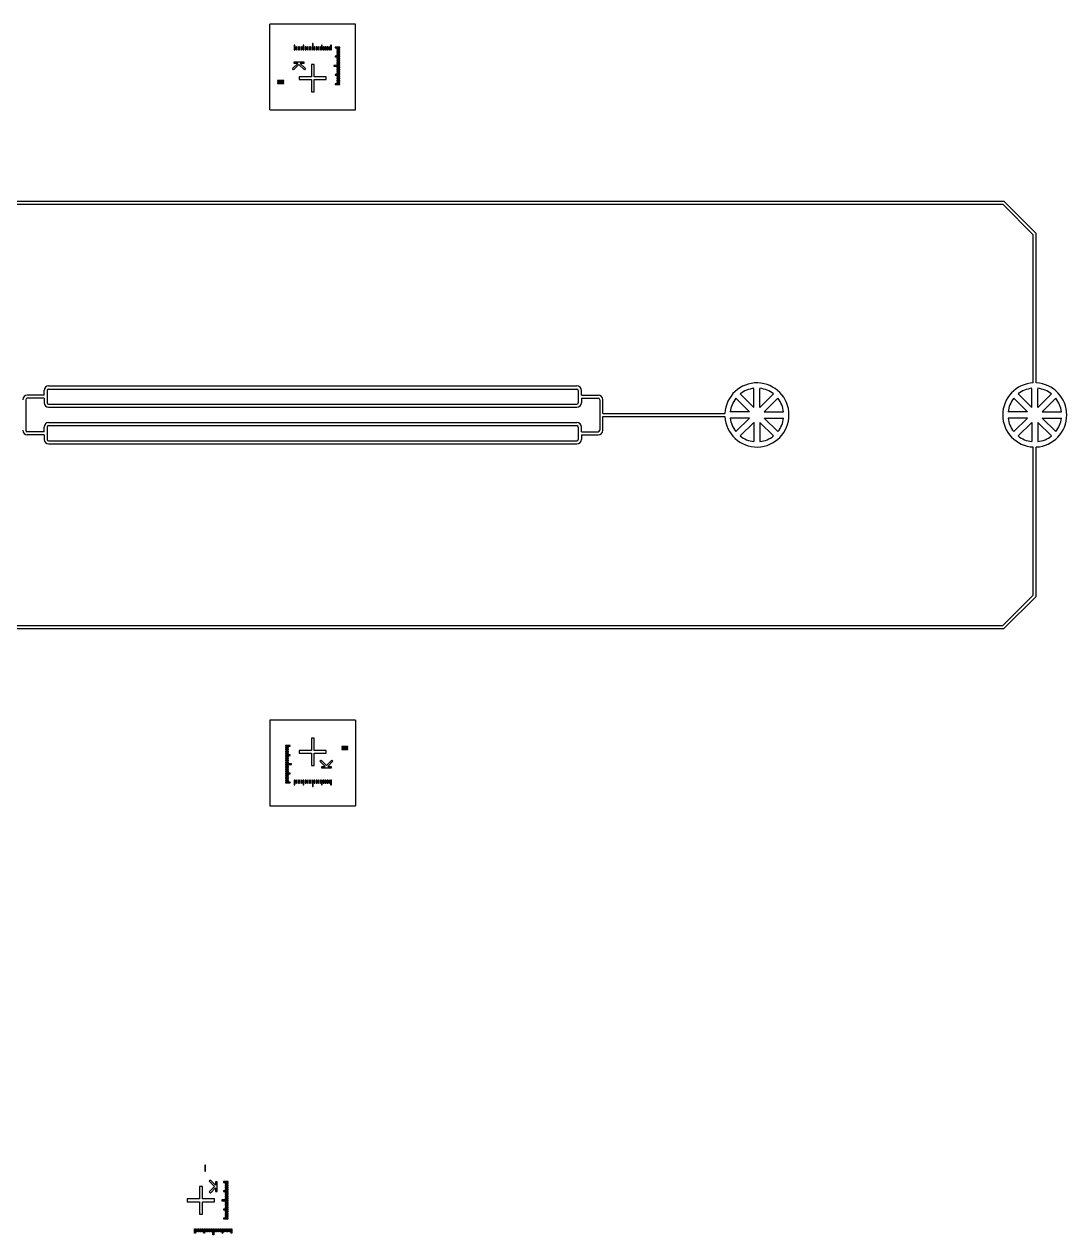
# Model space of a CAD drawing. Extents: x -24493 to 76507, y 84496 to 185496.
# Drawn here: x 37630 to 54705, y 114168 to 133996 of the extents above; entities that cross this region are included whole.
import ezdxf

# ---------------------------------------------------------------- set-up
doc = ezdxf.new("R2010")
doc.units = 13
doc.layers.add('CHROME', color=10, linetype='Continuous')
doc.layers.add('CL - Main', color=150, linetype='Continuous')

msp = doc.modelspace()

# ---------------------------------------------------------------- linework, layer by layer
at = {"layer": 'CHROME'}
for p, q in [((42061, 133653), (42049, 133653)), ((42049, 133653), (42049, 133578)), ((42061, 133578), (42061, 133653)), ((42211, 133653), (42199, 133653)), ((42199, 133653), (42199, 133578)), ((42211, 133578), (42211, 133653)), ((42361, 133678), (42349, 133678)), ((42349, 133678), (42349, 133578)), ((42361, 133578), (42361, 133678)), ((42511, 133653), (42499, 133653)), ((42499, 133653), (42499, 133578)), ((42511, 133578), (42511, 133653)), ((42661, 133653), (42649, 133653)), ((42649, 133653), (42649, 133578)), ((42661, 133578), (42661, 133653)), ((42049, 133578), (42061, 133578)), ((42091, 133628), (42079, 133628)), ((42079, 133628), (42079, 133578)), ((42079, 133578), (42091, 133578)), ((42091, 133578), (42091, 133628)), ((42121, 133628), (42109, 133628)), ((42109, 133628), (42109, 133578)), ((42109, 133578), (42121, 133578)), ((42121, 133578), (42121, 133628)), ((42151, 133628), (42139, 133628)), ((42139, 133628), (42139, 133578)), ((42139, 133578), (42151, 133578)), ((42151, 133578), (42151, 133628)), ((42181, 133628), (42169, 133628)), ((42169, 133628), (42169, 133578)), ((42169, 133578), (42181, 133578)), ((42181, 133578), (42181, 133628)), ((42199, 133578), (42211, 133578)), ((42241, 133628), (42229, 133628)), ((42229, 133628), (42229, 133578)), ((42229, 133578), (42241, 133578)), ((42241, 133578), (42241, 133628)), ((42271, 133628), (42259, 133628)), ((42259, 133628), (42259, 133578)), ((42259, 133578), (42271, 133578)), ((42271, 133578), (42271, 133628)), ((42301, 133628), (42289, 133628)), ((42289, 133628), (42289, 133578)), ((42289, 133578), (42301, 133578)), ((42301, 133578), (42301, 133628)), ((42331, 133628), (42319, 133628)), ((42319, 133628), (42319, 133578)), ((42319, 133578), (42331, 133578)), ((42331, 133578), (42331, 133628)), ((42349, 133578), (42361, 133578)), ((42391, 133628), (42379, 133628)), ((42379, 133628), (42379, 133578)), ((42379, 133578), (42391, 133578)), ((42391, 133578), (42391, 133628)), ((42421, 133628), (42409, 133628)), ((42409, 133628), (42409, 133578)), ((42409, 133578), (42421, 133578)), ((42421, 133578), (42421, 133628)), ((42451, 133628), (42439, 133628)), ((42439, 133628), (42439, 133578)), ((42439, 133578), (42451, 133578)), ((42451, 133578), (42451, 133628)), ((42481, 133628), (42469, 133628)), ((42469, 133628), (42469, 133578)), ((42469, 133578), (42481, 133578)), ((42481, 133578), (42481, 133628)), ((42499, 133578), (42511, 133578)), ((42541, 133628), (42529, 133628)), ((42529, 133628), (42529, 133578)), ((42529, 133578), (42541, 133578)), ((42541, 133578), (42541, 133628)), ((42571, 133628), (42559, 133628)), ((42559, 133628), (42559, 133578)), ((42559, 133578), (42571, 133578)), ((42571, 133578), (42571, 133628)), ((42601, 133628), (42589, 133628)), ((42589, 133628), (42589, 133578)), ((42589, 133578), (42601, 133578)), ((42601, 133578), (42601, 133628)), ((42631, 133628), (42619, 133628)), ((42619, 133628), (42619, 133578)), ((42619, 133578), (42631, 133578)), ((42631, 133578), (42631, 133628)), ((42649, 133578), (42661, 133578)), ((42800, 133622), (42725, 133622)), ((42725, 133622), (42725, 133610)), ((42725, 133610), (42800, 133610)), ((42800, 133472), (42725, 133472)), ((42725, 133472), (42725, 133460)), ((42725, 133460), (42800, 133460)), ((42800, 133592), (42750, 133592)), ((42750, 133592), (42750, 133580)), ((42750, 133580), (42800, 133580)), ((42800, 133562), (42750, 133562)), ((42750, 133562), (42750, 133550)), ((42750, 133550), (42800, 133550)), ((42800, 133532), (42750, 133532)), ((42750, 133532), (42750, 133520)), ((42750, 133520), (42800, 133520)), ((42800, 133502), (42750, 133502)), ((42750, 133502), (42750, 133490)), ((42750, 133490), (42800, 133490)), ((42800, 133442), (42750, 133442)), ((42750, 133442), (42750, 133430)), ((42800, 133610), (42800, 133622)), ((42800, 133580), (42800, 133592)), ((42800, 133550), (42800, 133562)), ((42800, 133520), (42800, 133532)), ((42800, 133490), (42800, 133502)), ((42800, 133460), (42800, 133472)), ((42800, 133430), (42800, 133442)), ((42023, 133268), (42109, 133354)), ((42042, 133250), (42023, 133268)), ((42130, 133338), (42042, 133250)), ((42052, 133354), (42052, 133380)), ((42052, 133380), (42208, 133380)), ((42109, 133354), (42052, 133354)), ((42219, 133250), (42130, 133338)), ((42208, 133354), (42152, 133354)), ((42152, 133354), (42237, 133268)), ((42208, 133380), (42208, 133354)), ((42237, 133268), (42219, 133250)), ((42333, 133335), (42333, 133135)), ((42377, 133335), (42333, 133335)), ((42377, 133135), (42377, 133335)), ((42800, 133322), (42700, 133322)), ((42700, 133322), (42700, 133310)), ((42700, 133310), (42800, 133310)), ((42750, 133430), (42800, 133430)), ((42800, 133412), (42750, 133412)), ((42750, 133412), (42750, 133400)), ((42750, 133400), (42800, 133400)), ((42800, 133382), (42750, 133382)), ((42750, 133382), (42750, 133370)), ((42750, 133370), (42800, 133370)), ((42800, 133352), (42750, 133352)), ((42750, 133352), (42750, 133340)), ((42750, 133340), (42800, 133340)), ((42800, 133292), (42750, 133292)), ((42750, 133292), (42750, 133280)), ((42750, 133280), (42800, 133280)), ((42800, 133262), (42750, 133262)), ((42750, 133262), (42750, 133250)), ((42750, 133250), (42800, 133250)), ((42800, 133400), (42800, 133412)), ((42800, 133370), (42800, 133382)), ((42800, 133340), (42800, 133352)), ((42800, 133310), (42800, 133322)), ((42800, 133280), (42800, 133292)), ((42800, 133250), (42800, 133262)), ((41880, 133076), (41780, 133076)), ((41780, 133076), (41780, 133064)), ((41780, 133064), (41880, 133064)), ((41880, 133064), (41880, 133076)), ((42333, 133135), (42133, 133135)), ((42133, 133135), (42133, 133091)), ((42133, 133091), (42333, 133091)), ((42333, 133091), (42333, 132891)), ((42577, 133135), (42377, 133135)), ((42377, 132891), (42377, 133091)), ((42377, 133091), (42577, 133091)), ((42577, 133091), (42577, 133135)), ((42800, 133172), (42725, 133172)), ((42725, 133172), (42725, 133160)), ((42725, 133160), (42800, 133160)), ((42800, 133232), (42750, 133232)), ((42750, 133232), (42750, 133220)), ((42750, 133220), (42800, 133220)), ((42800, 133202), (42750, 133202)), ((42750, 133202), (42750, 133190)), ((42750, 133190), (42800, 133190)), ((42800, 133142), (42750, 133142)), ((42750, 133142), (42750, 133130)), ((42750, 133130), (42800, 133130)), ((42800, 133112), (42750, 133112)), ((42750, 133112), (42750, 133100)), ((42750, 133100), (42800, 133100)), ((42800, 133082), (42750, 133082)), ((42750, 133082), (42750, 133070)), ((42750, 133070), (42800, 133070)), ((42800, 133052), (42750, 133052)), ((42750, 133052), (42750, 133040)), ((42800, 133220), (42800, 133232)), ((42800, 133190), (42800, 133202)), ((42800, 133160), (42800, 133172)), ((42800, 133130), (42800, 133142)), ((42800, 133100), (42800, 133112)), ((42800, 133070), (42800, 133082)), ((42800, 133040), (42800, 133052)), ((41880, 133039), (41780, 133039)), ((41780, 133039), (41780, 133027)), ((41780, 133027), (41880, 133027)), ((41880, 133027), (41880, 133039)), ((42333, 132891), (42377, 132891)), ((42800, 133022), (42725, 133022)), ((42725, 133022), (42725, 133010)), ((42725, 133010), (42800, 133010)), ((42750, 133040), (42800, 133040)), ((42800, 133010), (42800, 133022)), ((49580, 127716), (49356, 127940)), ((49580, 127716), (49580, 128032)), ((49680, 127716), (49680, 128032)), ((49680, 127716), (49903, 127940)), ((54130, 127716), (53906, 127940)), ((54130, 127716), (54130, 128032)), ((54230, 127716), (54230, 128032)), ((54230, 127716), (54453, 127940)), ((49509, 127646), (49286, 127869)), ((49750, 127646), (49974, 127869)), ((54059, 127646), (53836, 127869)), ((54300, 127646), (54524, 127869)), ((49509, 127646), (49193, 127646)), ((49509, 127546), (49193, 127546)), ((49509, 127546), (49286, 127323)), ((49750, 127646), (50066, 127646)), ((49750, 127546), (49974, 127323)), ((49750, 127546), (50066, 127546)), ((54059, 127646), (53743, 127646)), ((54059, 127546), (53743, 127546)), ((54059, 127546), (53836, 127323)), ((54300, 127646), (54616, 127646)), ((54300, 127546), (54524, 127323)), ((54300, 127546), (54616, 127546)), ((49580, 127475), (49356, 127252)), ((49580, 127475), (49580, 127159)), ((49680, 127475), (49903, 127252)), ((49680, 127475), (49680, 127159)), ((54130, 127475), (53906, 127252)), ((54130, 127475), (54130, 127159)), ((54230, 127475), (54453, 127252)), ((54230, 127475), (54230, 127159)), ((41985, 122181), (41910, 122181)), ((41910, 122181), (41910, 122169)), ((41910, 122169), (41985, 122169)), ((41960, 122151), (41910, 122151)), ((41910, 122151), (41910, 122139)), ((41910, 122139), (41960, 122139)), ((41960, 122139), (41960, 122151)), ((41985, 122169), (41985, 122181)), ((42377, 122300), (42333, 122300)), ((42333, 122300), (42333, 122100)), ((42377, 122100), (42377, 122300)), ((42830, 122164), (42830, 122152)), ((42930, 122164), (42830, 122164)), ((42830, 122152), (42930, 122152)), ((42930, 122152), (42930, 122164)), ((41960, 122121), (41910, 122121)), ((41910, 122121), (41910, 122109)), ((41910, 122109), (41960, 122109)), ((41960, 122091), (41910, 122091)), ((41910, 122091), (41910, 122079)), ((41910, 122079), (41960, 122079)), ((41960, 122061), (41910, 122061)), ((41910, 122061), (41910, 122049)), ((41910, 122049), (41960, 122049)), ((41985, 122031), (41910, 122031)), ((41910, 122031), (41910, 122019)), ((41910, 122019), (41985, 122019)), ((41960, 122001), (41910, 122001)), ((41910, 122001), (41910, 121989)), ((41910, 121989), (41960, 121989)), ((41960, 121971), (41910, 121971)), ((41910, 121971), (41910, 121959)), ((41910, 121959), (41960, 121959)), ((41960, 121941), (41910, 121941)), ((41910, 121941), (41910, 121929)), ((41960, 122109), (41960, 122121)), ((41960, 122079), (41960, 122091)), ((41960, 122049), (41960, 122061)), ((41960, 121989), (41960, 122001)), ((41960, 121959), (41960, 121971)), ((41960, 121929), (41960, 121941)), ((41985, 122019), (41985, 122031)), ((42333, 122100), (42133, 122100)), ((42133, 122100), (42133, 122056)), ((42133, 122056), (42333, 122056)), ((42333, 122056), (42333, 121856)), ((42577, 122100), (42377, 122100)), ((42377, 121856), (42377, 122056)), ((42377, 122056), (42577, 122056)), ((42473, 121924), (42492, 121942)), ((42492, 121942), (42580, 121853)), ((42577, 122056), (42577, 122100)), ((42580, 121853), (42669, 121942)), ((42669, 121942), (42687, 121924)), ((42930, 122127), (42830, 122127)), ((42830, 122127), (42830, 122115)), ((42830, 122115), (42930, 122115)), ((42930, 122115), (42930, 122127)), ((41910, 121929), (41960, 121929)), ((41960, 121911), (41910, 121911)), ((41910, 121911), (41910, 121899)), ((41910, 121899), (41960, 121899)), ((42010, 121881), (41910, 121881)), ((41910, 121881), (41910, 121869)), ((41910, 121869), (42010, 121869)), ((41960, 121851), (41910, 121851)), ((41910, 121851), (41910, 121839)), ((41910, 121839), (41960, 121839)), ((41960, 121821), (41910, 121821)), ((41910, 121821), (41910, 121809)), ((41910, 121809), (41960, 121809)), ((41960, 121791), (41910, 121791)), ((41910, 121791), (41910, 121779)), ((41910, 121779), (41960, 121779)), ((41960, 121761), (41910, 121761)), ((41910, 121761), (41910, 121749)), ((41910, 121749), (41960, 121749)), ((41960, 121899), (41960, 121911)), ((41960, 121839), (41960, 121851)), ((41960, 121809), (41960, 121821)), ((41960, 121779), (41960, 121791)), ((41960, 121749), (41960, 121761)), ((42010, 121869), (42010, 121881)), ((42333, 121856), (42377, 121856)), ((42559, 121838), (42473, 121924)), ((42502, 121812), (42502, 121838)), ((42502, 121838), (42559, 121838)), ((42658, 121812), (42502, 121812)), ((42687, 121924), (42602, 121838)), ((42602, 121838), (42658, 121838)), ((42658, 121838), (42658, 121812)), ((41985, 121731), (41910, 121731)), ((41910, 121731), (41910, 121719)), ((41910, 121719), (41985, 121719)), ((41960, 121701), (41910, 121701)), ((41910, 121701), (41910, 121689)), ((41910, 121689), (41960, 121689)), ((41960, 121671), (41910, 121671)), ((41910, 121671), (41910, 121659)), ((41910, 121659), (41960, 121659)), ((41960, 121641), (41910, 121641)), ((41910, 121641), (41910, 121629)), ((41910, 121629), (41960, 121629)), ((41960, 121611), (41910, 121611)), ((41910, 121611), (41910, 121599)), ((41910, 121599), (41960, 121599)), ((41985, 121581), (41910, 121581)), ((41910, 121581), (41910, 121569)), ((41910, 121569), (41985, 121569)), ((41960, 121689), (41960, 121701)), ((41960, 121659), (41960, 121671)), ((41960, 121629), (41960, 121641)), ((41960, 121599), (41960, 121611)), ((41985, 121719), (41985, 121731)), ((41985, 121569), (41985, 121581)), ((42049, 121613), (42049, 121538)), ((42061, 121613), (42049, 121613)), ((42061, 121538), (42061, 121613)), ((42079, 121613), (42079, 121563)), ((42091, 121613), (42079, 121613)), ((42079, 121563), (42091, 121563)), ((42091, 121563), (42091, 121613)), ((42109, 121613), (42109, 121563)), ((42121, 121613), (42109, 121613)), ((42109, 121563), (42121, 121563)), ((42121, 121563), (42121, 121613)), ((42139, 121613), (42139, 121563)), ((42151, 121613), (42139, 121613)), ((42139, 121563), (42151, 121563)), ((42151, 121563), (42151, 121613)), ((42169, 121613), (42169, 121563)), ((42181, 121613), (42169, 121613)), ((42169, 121563), (42181, 121563)), ((42181, 121563), (42181, 121613)), ((42199, 121613), (42199, 121538)), ((42211, 121613), (42199, 121613)), ((42211, 121538), (42211, 121613)), ((42229, 121613), (42229, 121563)), ((42241, 121613), (42229, 121613)), ((42229, 121563), (42241, 121563)), ((42241, 121563), (42241, 121613)), ((42259, 121613), (42259, 121563)), ((42271, 121613), (42259, 121613)), ((42259, 121563), (42271, 121563)), ((42271, 121563), (42271, 121613)), ((42289, 121613), (42289, 121563)), ((42301, 121613), (42289, 121613)), ((42289, 121563), (42301, 121563)), ((42301, 121563), (42301, 121613)), ((42319, 121613), (42319, 121563)), ((42331, 121613), (42319, 121613)), ((42319, 121563), (42331, 121563)), ((42331, 121563), (42331, 121613)), ((42349, 121613), (42349, 121513)), ((42361, 121613), (42349, 121613)), ((42361, 121513), (42361, 121613)), ((42379, 121613), (42379, 121563)), ((42391, 121613), (42379, 121613)), ((42379, 121563), (42391, 121563)), ((42391, 121563), (42391, 121613)), ((42409, 121613), (42409, 121563)), ((42421, 121613), (42409, 121613)), ((42409, 121563), (42421, 121563)), ((42421, 121563), (42421, 121613)), ((42439, 121613), (42439, 121563)), ((42451, 121613), (42439, 121613)), ((42439, 121563), (42451, 121563)), ((42451, 121563), (42451, 121613)), ((42469, 121613), (42469, 121563)), ((42481, 121613), (42469, 121613)), ((42469, 121563), (42481, 121563)), ((42481, 121563), (42481, 121613)), ((42499, 121613), (42499, 121538)), ((42511, 121613), (42499, 121613)), ((42511, 121538), (42511, 121613)), ((42529, 121613), (42529, 121563)), ((42541, 121613), (42529, 121613)), ((42529, 121563), (42541, 121563)), ((42541, 121563), (42541, 121613)), ((42559, 121613), (42559, 121563)), ((42571, 121613), (42559, 121613)), ((42559, 121563), (42571, 121563)), ((42571, 121563), (42571, 121613)), ((42589, 121613), (42589, 121563)), ((42601, 121613), (42589, 121613)), ((42589, 121563), (42601, 121563)), ((42601, 121563), (42601, 121613)), ((42619, 121613), (42619, 121563)), ((42631, 121613), (42619, 121613)), ((42619, 121563), (42631, 121563)), ((42631, 121563), (42631, 121613)), ((42649, 121613), (42649, 121538)), ((42661, 121613), (42649, 121613)), ((42661, 121538), (42661, 121613)), ((42049, 121538), (42061, 121538)), ((42199, 121538), (42211, 121538)), ((42349, 121513), (42361, 121513)), ((42499, 121538), (42511, 121538)), ((42649, 121538), (42661, 121538))]:
    msp.add_line(p, q, dxfattribs=at)
for centre, start, end in [((49630, 127596), 96.5242, 128.4758), ((49630, 127596), 51.5242, 83.4758), ((54180, 127596), 96.5242, 128.4758), ((54180, 127596), 51.5242, 83.4758), ((49630, 127596), 141.5242, 173.4758), ((49630, 127596), 6.5242, 38.4758), ((54180, 127596), 141.5242, 173.4758), ((54180, 127596), 6.5242, 38.4758), ((49630, 127596), 186.5242, 218.4758), ((49630, 127596), 321.5242, 353.4758), ((54180, 127596), 186.5242, 218.4758), ((54180, 127596), 321.5242, 353.4758), ((49630, 127596), 231.5242, 263.4758), ((49630, 127596), 276.5242, 308.4758), ((54180, 127596), 231.5242, 263.4758), ((54180, 127596), 276.5242, 308.4758)]:
    msp.add_arc(centre, 439, start, end, dxfattribs=at)
at = {"layer": 'CL - Main'}
for p, q in [((41655, 132596), (41655, 133996)), ((43055, 133996), (41655, 133996)), ((43055, 132596), (43055, 133996)), ((41655, 132596), (43055, 132596)), ((35247, 131096), (53675, 131096)), ((54205, 130567), (53675, 131096)), ((35297, 131046), (53655, 131046)), ((54155, 130546), (53655, 131046)), ((54155, 128120), (54155, 130546)), ((54205, 128120), (54205, 130567)), ((37955, 127921), (37680, 127921)), ((37955, 127921), (37955, 127996)), ((38005, 127996), (38005, 127796)), ((38030, 128071), (46680, 128071)), ((38030, 128021), (46680, 128021)), ((46705, 127996), (46705, 127796)), ((46755, 127921), (46755, 127996)), ((46755, 127921), (47030, 127921)), ((37655, 127846), (37655, 127346)), ((37955, 127871), (37680, 127871)), ((37955, 127871), (37955, 127796)), ((38030, 127771), (46680, 127771)), ((38030, 127721), (46680, 127721)), ((46755, 127871), (46755, 127796)), ((46755, 127871), (47030, 127871)), ((47055, 127846), (47055, 127346)), ((47105, 127621), (47105, 127846)), ((47105, 127621), (49105, 127621)), ((47105, 127346), (47105, 127571)), ((47105, 127571), (49105, 127571)), ((37955, 127321), (37680, 127321)), ((37955, 127321), (37955, 127396)), ((38005, 127396), (38005, 127196)), ((38030, 127471), (46680, 127471)), ((38030, 127421), (46680, 127421)), ((46705, 127396), (46705, 127196)), ((46755, 127321), (46755, 127396)), ((46755, 127321), (47030, 127321)), ((37955, 127271), (37680, 127271)), ((37955, 127271), (37955, 127196)), ((38030, 127171), (46680, 127171)), ((38030, 127121), (46680, 127121)), ((46755, 127271), (46755, 127196)), ((46755, 127271), (47030, 127271)), ((54155, 124646), (54155, 127071)), ((54205, 124625), (54205, 127071)), ((54155, 124646), (53655, 124146)), ((54205, 124625), (53675, 124096)), ((35297, 124146), (53655, 124146)), ((35247, 124096), (53675, 124096)), ((43055, 122596), (41655, 122596)), ((41655, 122596), (41655, 121196)), ((43055, 122596), (43055, 121196)), ((41655, 121196), (43055, 121196)), ((40587, 115308), (40587, 115208)), ((40599, 115308), (40587, 115308)), ((40587, 115208), (40599, 115208)), ((40599, 115208), (40599, 115308)), ((40679, 115065), (40661, 115047)), ((40749, 114958), (40661, 115047)), ((40765, 114980), (40679, 115065)), ((40791, 115036), (40765, 115036)), ((40765, 115036), (40765, 114980)), ((40791, 114880), (40791, 115036)), ((40969, 115039), (40894, 115039)), ((40894, 115039), (40894, 115027)), ((40894, 115027), (40969, 115027)), ((40969, 115009), (40919, 115009)), ((40919, 115009), (40919, 114997)), ((40969, 115027), (40969, 115039)), ((40969, 114997), (40969, 115009)), ((40549, 114958), (40499, 114958)), ((40499, 114958), (40499, 114758)), ((40549, 114758), (40549, 114958)), ((40749, 114958), (40661, 114870)), ((40679, 114851), (40661, 114870)), ((40765, 114937), (40679, 114851)), ((40765, 114937), (40765, 114880)), ((40765, 114880), (40791, 114880)), ((40969, 114889), (40894, 114889)), ((40894, 114889), (40894, 114877)), ((40894, 114877), (40969, 114877)), ((40919, 114997), (40969, 114997)), ((40969, 114979), (40919, 114979)), ((40919, 114979), (40919, 114967)), ((40919, 114967), (40969, 114967)), ((40969, 114949), (40919, 114949)), ((40919, 114949), (40919, 114937)), ((40919, 114937), (40969, 114937)), ((40969, 114919), (40919, 114919)), ((40919, 114919), (40919, 114907)), ((40919, 114907), (40969, 114907)), ((40969, 114859), (40919, 114859)), ((40919, 114859), (40919, 114847)), ((40919, 114847), (40969, 114847)), ((40969, 114829), (40919, 114829)), ((40919, 114829), (40919, 114817)), ((40919, 114817), (40969, 114817)), ((40969, 114967), (40969, 114979)), ((40969, 114937), (40969, 114949)), ((40969, 114907), (40969, 114919)), ((40969, 114877), (40969, 114889)), ((40969, 114847), (40969, 114859)), ((40969, 114817), (40969, 114829)), ((40499, 114758), (40299, 114758)), ((40299, 114758), (40299, 114708)), ((40299, 114708), (40499, 114708)), ((40499, 114708), (40499, 114508)), ((40749, 114758), (40549, 114758)), ((40549, 114508), (40549, 114708)), ((40549, 114708), (40749, 114708)), ((40749, 114708), (40749, 114758)), ((40969, 114739), (40869, 114739)), ((40869, 114739), (40869, 114727)), ((40869, 114727), (40969, 114727)), ((40969, 114799), (40919, 114799)), ((40919, 114799), (40919, 114787)), ((40919, 114787), (40969, 114787)), ((40969, 114769), (40919, 114769)), ((40919, 114769), (40919, 114757)), ((40919, 114757), (40969, 114757)), ((40969, 114709), (40919, 114709)), ((40919, 114709), (40919, 114697)), ((40919, 114697), (40969, 114697)), ((40969, 114679), (40919, 114679)), ((40919, 114679), (40919, 114667)), ((40919, 114667), (40969, 114667)), ((40969, 114649), (40919, 114649)), ((40919, 114649), (40919, 114637)), ((40919, 114637), (40969, 114637)), ((40969, 114619), (40919, 114619)), ((40919, 114619), (40919, 114607)), ((40919, 114607), (40969, 114607)), ((40969, 114787), (40969, 114799)), ((40969, 114757), (40969, 114769)), ((40969, 114727), (40969, 114739)), ((40969, 114697), (40969, 114709)), ((40969, 114667), (40969, 114679)), ((40969, 114637), (40969, 114649)), ((40969, 114607), (40969, 114619)), ((40499, 114508), (40549, 114508)), ((40969, 114589), (40894, 114589)), ((40894, 114589), (40894, 114577)), ((40894, 114577), (40969, 114577)), ((40969, 114439), (40894, 114439)), ((40894, 114439), (40894, 114427)), ((40894, 114427), (40969, 114427)), ((40969, 114559), (40919, 114559)), ((40919, 114559), (40919, 114547)), ((40919, 114547), (40969, 114547)), ((40969, 114529), (40919, 114529)), ((40919, 114529), (40919, 114517)), ((40919, 114517), (40969, 114517)), ((40969, 114499), (40919, 114499)), ((40919, 114499), (40919, 114487)), ((40919, 114487), (40969, 114487)), ((40969, 114469), (40919, 114469)), ((40919, 114469), (40919, 114457)), ((40919, 114457), (40969, 114457)), ((40969, 114577), (40969, 114589)), ((40969, 114547), (40969, 114559)), ((40969, 114517), (40969, 114529)), ((40969, 114487), (40969, 114499)), ((40969, 114457), (40969, 114469)), ((40969, 114427), (40969, 114439)), ((40421, 114193), (40421, 114268)), ((40421, 114268), (40433, 114268)), ((40433, 114268), (40433, 114193)), ((40451, 114218), (40451, 114268)), ((40451, 114268), (40463, 114268)), ((40463, 114218), (40451, 114218)), ((40463, 114268), (40463, 114218)), ((40481, 114218), (40481, 114268)), ((40481, 114268), (40493, 114268)), ((40493, 114218), (40481, 114218)), ((40493, 114268), (40493, 114218)), ((40511, 114218), (40511, 114268)), ((40511, 114268), (40523, 114268)), ((40523, 114218), (40511, 114218)), ((40523, 114268), (40523, 114218)), ((40541, 114218), (40541, 114268)), ((40541, 114268), (40553, 114268)), ((40553, 114218), (40541, 114218)), ((40553, 114268), (40553, 114218)), ((40571, 114193), (40571, 114268)), ((40571, 114268), (40583, 114268)), ((40583, 114268), (40583, 114193)), ((40601, 114218), (40601, 114268)), ((40601, 114268), (40613, 114268)), ((40613, 114218), (40601, 114218)), ((40613, 114268), (40613, 114218)), ((40631, 114218), (40631, 114268)), ((40631, 114268), (40643, 114268)), ((40643, 114218), (40631, 114218)), ((40643, 114268), (40643, 114218)), ((40661, 114218), (40661, 114268)), ((40661, 114268), (40673, 114268)), ((40673, 114218), (40661, 114218)), ((40673, 114268), (40673, 114218)), ((40691, 114218), (40691, 114268)), ((40691, 114268), (40703, 114268)), ((40703, 114218), (40691, 114218)), ((40703, 114268), (40703, 114218)), ((40721, 114168), (40721, 114268)), ((40721, 114268), (40733, 114268)), ((40733, 114268), (40733, 114168)), ((40751, 114218), (40751, 114268)), ((40751, 114268), (40763, 114268)), ((40763, 114218), (40751, 114218)), ((40763, 114268), (40763, 114218)), ((40781, 114218), (40781, 114268)), ((40781, 114268), (40793, 114268)), ((40793, 114218), (40781, 114218)), ((40793, 114268), (40793, 114218)), ((40811, 114218), (40811, 114268)), ((40811, 114268), (40823, 114268)), ((40823, 114218), (40811, 114218)), ((40823, 114268), (40823, 114218)), ((40841, 114218), (40841, 114268)), ((40841, 114268), (40853, 114268)), ((40853, 114218), (40841, 114218)), ((40853, 114268), (40853, 114218)), ((40871, 114193), (40871, 114268)), ((40871, 114268), (40883, 114268)), ((40883, 114268), (40883, 114193)), ((40901, 114218), (40901, 114268)), ((40901, 114268), (40913, 114268)), ((40913, 114218), (40901, 114218)), ((40913, 114268), (40913, 114218)), ((40931, 114218), (40931, 114268)), ((40931, 114268), (40943, 114268)), ((40943, 114218), (40931, 114218)), ((40943, 114268), (40943, 114218)), ((40961, 114218), (40961, 114268)), ((40961, 114268), (40973, 114268)), ((40973, 114218), (40961, 114218)), ((40973, 114268), (40973, 114218)), ((40991, 114218), (40991, 114268)), ((40991, 114268), (41003, 114268)), ((41003, 114218), (40991, 114218)), ((41003, 114268), (41003, 114218)), ((41021, 114193), (41021, 114268)), ((41021, 114268), (41033, 114268)), ((41033, 114268), (41033, 114193)), ((40433, 114193), (40421, 114193)), ((40583, 114193), (40571, 114193)), ((40733, 114168), (40721, 114168)), ((40883, 114193), (40871, 114193)), ((41033, 114193), (41021, 114193))]:
    msp.add_line(p, q, dxfattribs=at)
for centre, radius, start, end in [((49630, 127596), 525, 182.7294, 177.2706), ((54180, 127596), 525, 92.7294, 267.2706), ((54180, 127596), 525, 272.7294, 87.2706), ((37680, 127846), 75, 90, 180), ((38030, 127996), 75, 90, 180), ((38030, 127996), 25, 90, 180), ((46680, 127996), 75, 0, 90), ((46680, 127996), 25, 0, 90), ((47030, 127846), 75, 0, 90), ((37680, 127846), 25, 90, 180), ((38030, 127796), 75, 180, 270), ((38030, 127796), 25, 180, 270), ((46680, 127796), 25, 270, 0), ((46680, 127796), 75, 270, 0), ((47030, 127846), 25, 0, 90), ((37680, 127346), 75, 180, 270), ((37680, 127346), 25, 180, 270), ((38030, 127396), 75, 90, 180), ((38030, 127396), 25, 90, 180), ((46680, 127396), 75, 0, 90), ((46680, 127396), 25, 0, 90), ((47030, 127346), 25, 270, 0), ((47030, 127346), 75, 270, 0), ((38030, 127196), 75, 180, 270), ((38030, 127196), 25, 180, 270), ((46680, 127196), 25, 270, 0), ((46680, 127196), 75, 270, 0)]:
    msp.add_arc(centre, radius, start, end, dxfattribs=at)

doc.saveas('drawing.dxf')
